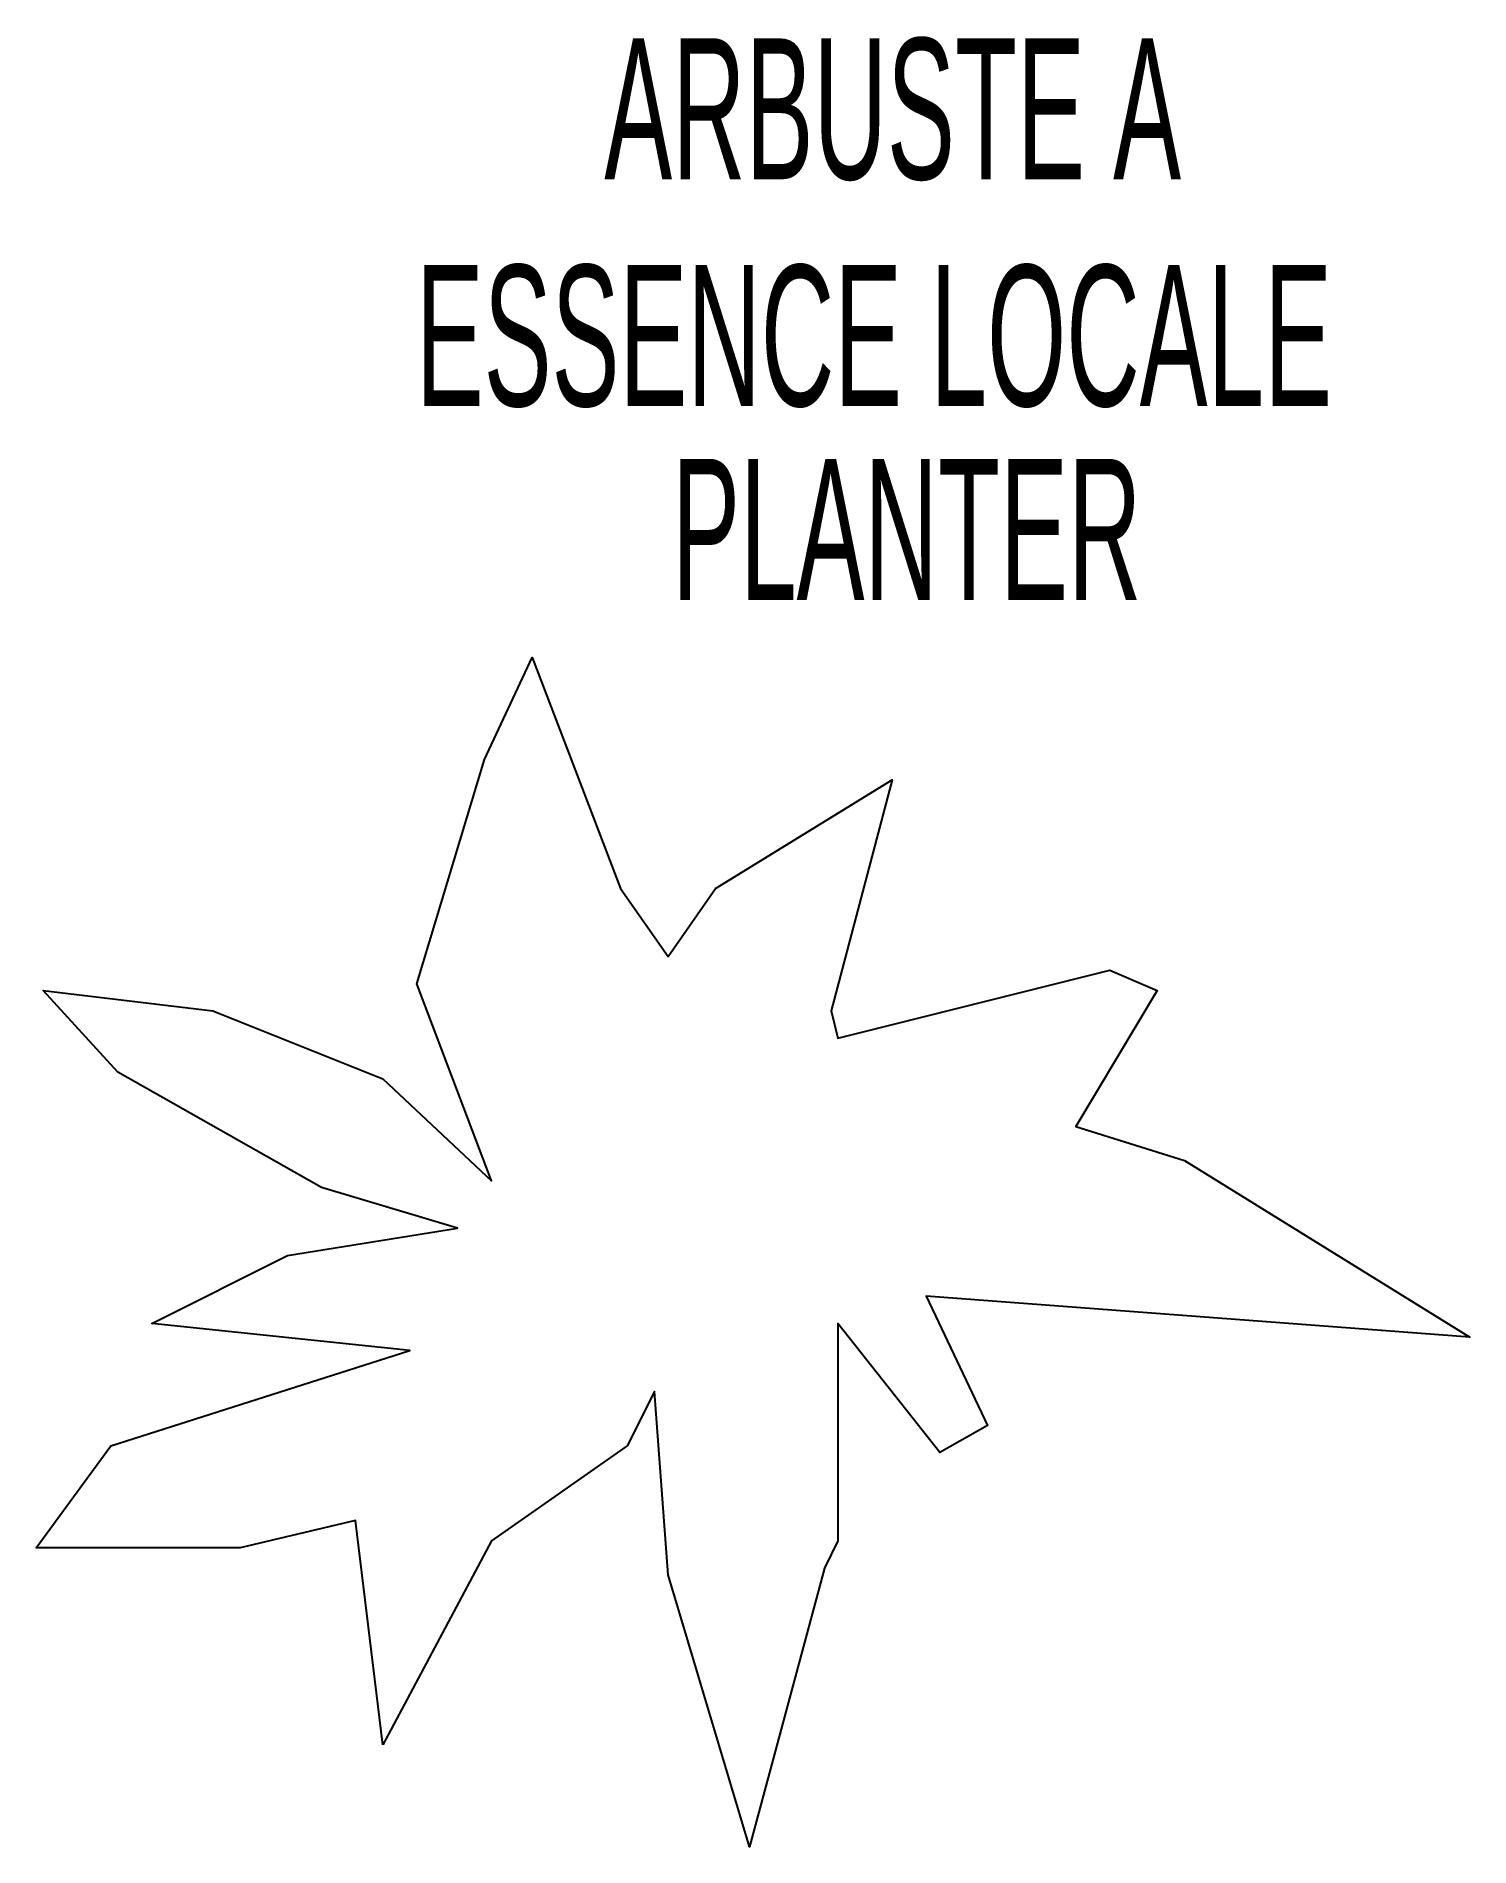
# Model space of a CAD drawing. Extents: x -1.25 to 1.26, y 0 to 3.17.
import ezdxf
from ezdxf.enums import TextEntityAlignment as Align

# ---------------------------------------------------------------- set-up
doc = ezdxf.new("R2010")
doc.units = 0
doc.layers.get('0').update_dxf_attribs({"linetype": 'CONTINUOUS'})

msp = doc.modelspace()

# ---------------------------------------------------------------- linework, layer by layer
at = {"color": 0, "linetype": 'CONTINUOUS'}
msp.add_lwpolyline([(-0.6429, 0.1786), (-0.6906, 0.5715), (-0.893, 0.5239), (-1.2502, 0.5239), (-1.1192, 0.7025), (-1.1192, 0.7025), (-0.5953, 0.8692), (-1.0477, 0.9168), (-0.8096, 1.0358), (-0.512, 1.0835), (-0.7501, 1.1549), (-1.1073, 1.3573), (-1.2382, 1.5002), (-0.9406, 1.4645), (-0.6429, 1.3454), (-0.4524, 1.1668), (-0.5834, 1.5121), (-0.4643, 1.905), (-0.381, 2.0836), (-0.2262, 1.6788), (-0.1429, 1.5597), (-0.0595, 1.6788), (0.25, 1.8693), (0.1429, 1.4645), (0.1548, 1.4168), (0.631, 1.5359), (0.7144, 1.5002), (0.5715, 1.2621), (0.762, 1.2025), (1.2621, 0.893), (0.3096, 0.9644), (0.4167, 0.7382), (0.3334, 0.6906), (0.1548, 0.9168), (0.1548, 0.5358), (0.131, 0.4882), (0, 0), (-0.1429, 0.4763), (-0.1667, 0.7977), (-0.2143, 0.7025), (-0.4524, 0.5358)], close=True, dxfattribs=at)

# ---------------------------------------------------------------- texts
at = {"color": 0, "width": 0.54}
for s, height, p in [('ARBUSTE A ', 0.24694, (0.2755, 2.9214)), ('ESSENCE LOCALE', 0.246944, (0.2179, 2.5241)), ('PLANTER', 0.24694, (0.2755, 2.1845))]:
    msp.add_text(s, height=height, dxfattribs=at).set_placement(p, align=Align.CENTER)

doc.saveas('drawing.dxf')
